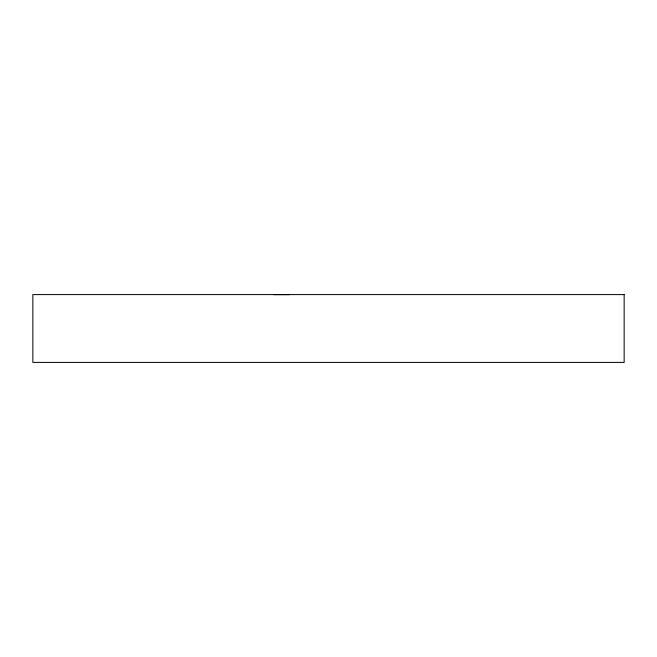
<?xml version="1.0" encoding="UTF-8"?>
<svg xmlns="http://www.w3.org/2000/svg" width="657" height="657" viewBox="0 0 657 657"><rect width="100%" height="100%" fill="white"/><g stroke="black" fill="none" stroke-linecap="round" stroke-linejoin="round"><path stroke-width="0.99" d="M273.575 294.656L289.269 294.656M624.15 294.591L32.85 294.591L32.85 362.409L624.15 362.409L624.15 294.591"/></g></svg>
